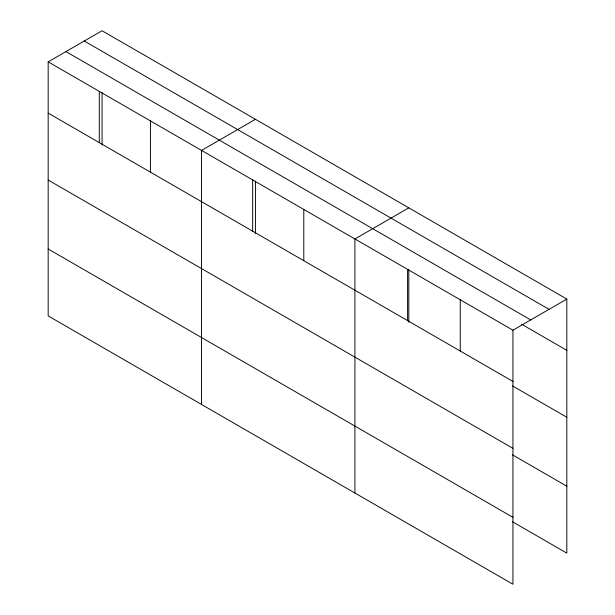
<?xml version="1.0" encoding="UTF-8"?>
<svg xmlns="http://www.w3.org/2000/svg" width="615" height="615" viewBox="0 0 615 615"><rect width="100%" height="100%" fill="white"/><g stroke="black" fill="none" stroke-linecap="round" stroke-linejoin="round"><path stroke-width="0.92" d="M48.17 61.861L512.941 330.201L512.941 584.25L48.17 315.918L48.17 61.861L102.059 30.75L566.83 299.082L566.83 553.139L512.51 521.774M255.433 119.302L201.543 150.414L201.543 404.462M408.806 207.855L354.917 238.966L354.917 493.015M512.941 330.201L566.83 299.082M84.27 41.02L549.049 309.353M65.951 51.599L530.73 319.931M521.566 324.197L566.83 350.335M48.17 113.114L512.941 381.446M512.51 385.897L566.83 417.262M48.17 180.041L512.941 448.373M512.51 454.854L566.83 486.211M48.17 248.99L512.941 517.323M460.266 299.789L460.266 351.034M408.806 269.616L408.806 322.199M407.591 269.378L407.591 320.623M303.795 209.446L303.795 260.699M255.433 181.064L255.433 233.654M252.665 179.934L252.665 231.179M150.421 120.894L150.421 172.146M102.059 92.519L102.059 145.102M99.292 91.381L99.292 142.634"/></g></svg>
